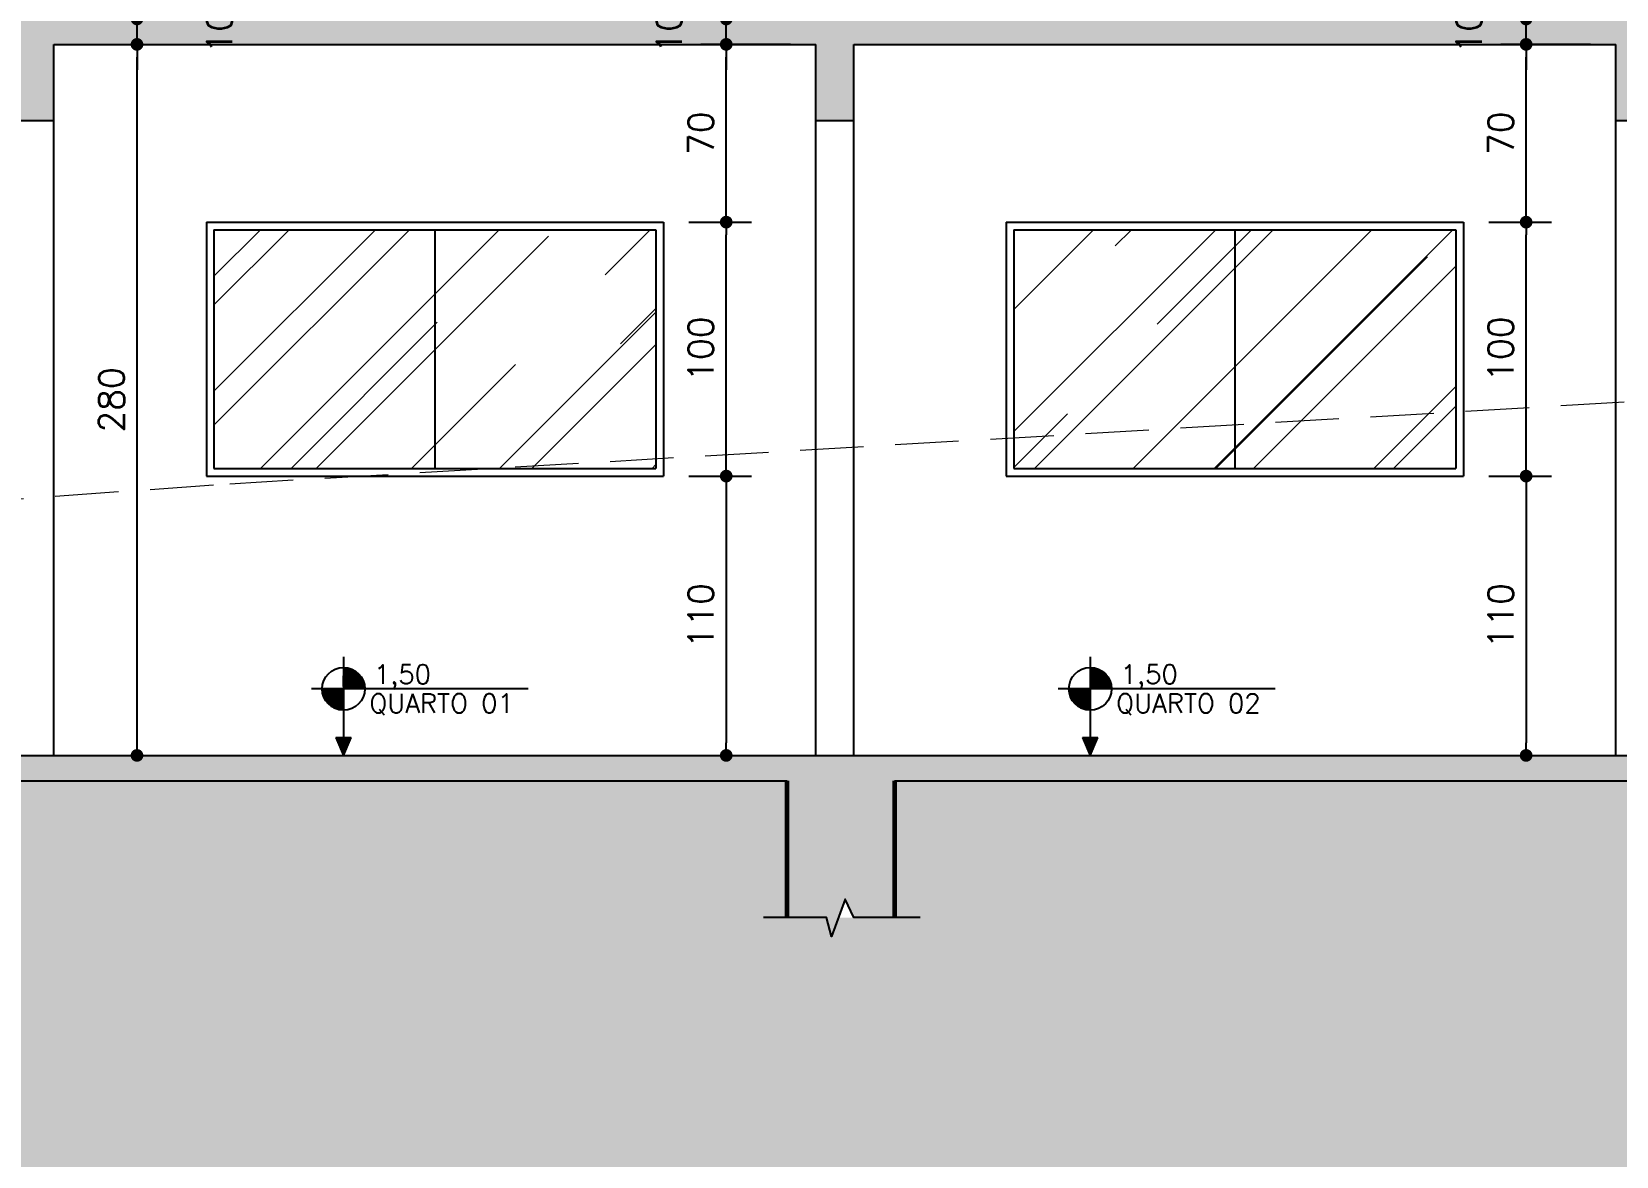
# Model space of a CAD drawing. Header units: inches. Extents: x 580771 to 672494, y 7715997 to 7829530.
# Drawn here: x 654712 to 655336, y 7722269 to 7722712 of the extents above; entities that cross this region are included whole.
import ezdxf

# ---------------------------------------------------------------- set-up
doc = ezdxf.new("R2010")
doc.units = ezdxf.units.IN
doc.header["$MEASUREMENT"] = 0
doc.header["$PDMODE"] = 2
doc.linetypes.add('DASHED2', pattern=[0.375, 0.25, -0.125])
for name, color, linetype, lineweight in [('ARQ-06', 6, 'Continuous', 60), ('LINHAS FINAS', 1, 'Continuous', 9), ('MEIO_FIO', 7, 'Continuous', 0)]:
    doc.layers.add(name, color=color, linetype=linetype, lineweight=lineweight)
for name, color, linetype in [('Block1', 1, 'Continuous'), ('NIVEL', 2, 'Continuous'), ('P01', 1, 'Continuous'), ('P06', 6, 'Continuous'), ('parede', 6, 'Continuous')]:
    doc.layers.add(name, color=color, linetype=linetype)
doc.styles.add('R80E50', font='romans.shx', dxfattribs={"height": 10})
doc.styles.add('ROMANS', font='romans', dxfattribs={"height": 0.2})
doc.dimstyles.new('ARQ50', dxfattribs={"dimscale": 50, "dimtxt": 10, "dimasz": 0.1, "dimexe": 0.2, "dimexo": 0.2, "dimgap": 0.1, "dimtad": 1, "dimdec": 0, "dimzin": 12, "dimdsep": 46, "dimtxsty": 'R80E50', "dimblk1": 'DOT', "dimblk2": 'DOT', "dimsah": 1, "dimcen": 0.4, "dimclrd": 15, "dimclre": 15, "dimclrt": 3, "dimadec": 0, "dimazin": 0, "dimtfac": 1, "dimtdec": 0, "dimtmove": 2, "dimatfit": 3, "dimldrblk": 'DOT', "dimfxl": 0.2, "dimtolj": 1, "dimtzin": 12, "dimarcsym": 0})
pattern_1 = [(50, (-1901.658, -30568.503), (14.345203652, -1.2550427), [1.5, -16.5]), (355, (-1901.658, -30568.503), (-2.775026672, 15.043842674), [1.2, -13.2]), (100.45144446, (-1900.463, -30568.608), (11.570176935, 13.78879982), [1.27480384, -14.02284224]), (46.1842, (-1901.658, -30564.503), (21.344826613, -3.310385616), [2.25, -24.75]), (96.6356355, (-1899.88, -30564.78), (18.693238913, 19.482372015), [1.91220684, -21.0342752]), (351.184164, (-1901.658, -30564.503), (18.6932389, 19.482372005), [1.8, -19.80000002]), (21, (-1899.658, -30565.503), (11.938141042, -8.052377813), [1.5, -16.5]), (326, (-1899.658, -30565.503), (4.866306638, 14.5030009), [1.2, -13.2]), (71.45144474, (-1898.663, -30566.174), (16.804447535, 6.450623056), [1.2748038, -14.02284224]), (37.5, (-1901.658, -30568.503), (0.2431971063, 6.6578770766), [0, -13.04, 0, -13.4, 0, -13.25]), (7.5, (-1901.658, -30568.503), (5.261390749, 7.8882342376), [0, -7.64, 0, -12.74, 0, -5.05]), (327.5, (-1906.118, -30568.503), (10.6764487234, -0.4510974347), [0, -5, 0, -15.6, 0, -20.7]), (317.5, (-1908.118, -30568.503), (11.663723387, 2.002099647), [0, -6.5, 0, -10.36, 0, -14.7])]
pattern_2 = [(45, (-1901.66, -30568.503), (42.42640687, 113.137085), [750, -100, 250, -50]), (45, (-1872.31, -30503.8), (-82.37794, 11.6672619), [150, -16.5, 300, -37.5]), (45, (-1914.032, -30520.773), (160.15968594, 207.53584028), [400, -70, 200, -50])]

# ---------------------------------------------------------------- blocks, each defined once
blk = doc.blocks.new('*X32')
at = {"color": 0}
for p, q in [((-1683.05, 3892), (-1680, 3892)), ((-1683.05, 3891), (-1680, 3891)), ((-1683.05, 3890), (-1680, 3890)), ((-1683.05, 3889), (-1680, 3889)), ((-1683.05, 3888), (-1680, 3888)), ((-1683, 3882), (-1683, 3888)), ((-1682, 3882), (-1682, 3888)), ((-1681, 3882), (-1681, 3888)), ((-1680, 3888), (-1680, 3892.29)), ((-1680, 3882), (-1680, 3888)), ((-1680, 3888), (-1674, 3888)), ((-1680, 3887), (-1674, 3887)), ((-1679, 3888), (-1679, 3891.98)), ((-1678, 3888), (-1678, 3891.57)), ((-1677, 3888), (-1677, 3891.05)), ((-1676, 3888), (-1676, 3890.4)), ((-1675, 3888), (-1675, 3889.59)), ((-1674, 3888), (-1674, 3888.57)), ((-1674, 3882), (-1674, 3888)), ((-1674, 3888), (-1673.54, 3888)), ((-1673, 3882), (-1673, 3887.24)), ((-1695.03, 3880), (-1692, 3880)), ((-1694.93, 3879), (-1692, 3879)), ((-1694.74, 3878), (-1692, 3878)), ((-1692, 3876), (-1692, 3880.69)), ((-1691, 3876), (-1691, 3880.69)), ((-1690, 3876), (-1690, 3880.69)), ((-1689, 3876), (-1689, 3880.69)), ((-1688, 3876), (-1688, 3880.69)), ((-1687, 3876), (-1687, 3880.69)), ((-1686, 3876), (-1686, 3880.69)), ((-1686, 3880), (-1683.05, 3880)), ((-1686, 3879), (-1683.05, 3879)), ((-1686, 3878), (-1683.05, 3878)), ((-1683.05, 3882), (-1680, 3882)), ((-1683.05, 3881), (-1680, 3881)), ((-1680, 3886), (-1674, 3886)), ((-1680, 3885), (-1674, 3885)), ((-1680, 3884), (-1674, 3884)), ((-1680, 3883), (-1674, 3883)), ((-1680, 3880.69), (-1680, 3882)), ((-1680, 3882), (-1674, 3882)), ((-1679, 3880.69), (-1679, 3882)), ((-1678, 3880.69), (-1678, 3882)), ((-1677, 3880.69), (-1677, 3882)), ((-1676, 3880.69), (-1676, 3882)), ((-1675, 3880.69), (-1675, 3882)), ((-1674, 3880.69), (-1674, 3882)), ((-1674, 3882), (-1671.12, 3882)), ((-1674, 3881), (-1671.05, 3881)), ((-1672, 3882), (-1672, 3885.37)), ((-1694.47, 3877), (-1692, 3877)), ((-1694.1, 3876), (-1692, 3876)), ((-1694, 3875.78), (-1694, 3876)), ((-1693, 3873.98), (-1693, 3876)), ((-1692, 3872.69), (-1692, 3876)), ((-1692, 3876), (-1686, 3876)), ((-1692, 3875), (-1686, 3875)), ((-1692, 3874), (-1686, 3874)), ((-1692, 3873), (-1686, 3873)), ((-1691.33, 3872), (-1686, 3872)), ((-1690.13, 3871), (-1686, 3871)), ((-1688.51, 3870), (-1686, 3870)), ((-1688, 3869.76), (-1688, 3870)), ((-1687, 3869.36), (-1687, 3870)), ((-1686, 3877), (-1683.05, 3877)), ((-1686, 3870), (-1686, 3876)), ((-1686, 3876), (-1683.05, 3876)), ((-1686, 3869.06), (-1686, 3870)), ((-1686, 3870), (-1683.05, 3870)), ((-1685.77, 3869), (-1683.05, 3869)), ((-1685, 3870), (-1685, 3876)), ((-1684, 3870), (-1684, 3876))]:
    blk.add_line(p, q, dxfattribs=at)
blk = doc.blocks.new('nível corte')
at = {"layer": 'NIVEL', "color": 2, "linetype": 'Continuous'}
for p, q in [((172038.46, 10236.15), (172038.46, 10197.35)), ((172111.26, 10223.55), (172025.86, 10223.55)), ((172035.46, 10204.35), (172038.46, 10197.35)), ((172035.46, 10204.35), (172041.46, 10204.35)), ((172038.46, 10197.35), (172041.46, 10204.35))]:
    blk.add_line(p, q, dxfattribs=at)
blk.add_circle((172038.46, 10223.55), 8.4, dxfattribs=at)
blk.add_solid([(172035.46, 10204.35), (172038.46, 10197.35), (172041.46, 10204.35), (172038.46, 10197.35)], dxfattribs=at)
at = {"layer": 'NIVEL', "color": 1, "linetype": 'Continuous', "xscale": 0.7000000000116415, "yscale": 0.7000000000116415, "zscale": 0.7000000000116415}
blk.add_blockref('*X32', (173216.6, 7507.07), dxfattribs=at)
blk = doc.blocks.new('_DOT')
at = {"color": 0, "linetype": 'ByBlock'}
blk.add_line((-0.5, 0), (-1, 0), dxfattribs=at)
at = {"color": 0, "linetype": 'ByBlock', "const_width": 0.5}
blk.add_lwpolyline([(-0.25, 0, 1), (0.25, 0, 1)], format="xyb", close=True, dxfattribs=at)
blk = doc.blocks.new('*D355')
at = {"layer": 'Defpoints', "color": 0, "transparency": 16777216}
for p in [(655276.02, 7722536.68), (655276.02, 7722426.68), (655300.73, 7722426.68)]:
    blk.add_point(p, dxfattribs=at)
at = {"layer": 'NIVEL', "color": 15, "lineweight": -2, "transparency": 16777216}
for p, q in [((655286.02, 7722536.68), (655310.73, 7722536.68)), ((655300.73, 7722531.68), (655300.73, 7722431.68)), ((655286.02, 7722426.68), (655310.73, 7722426.68))]:
    blk.add_line(p, q, dxfattribs=at)
at = {"layer": 'NIVEL', "color": 15, "lineweight": -2, "transparency": 16777216, "xscale": 5, "yscale": 5, "zscale": 5}
for p, rotation in [((655300.73, 7722536.68), 90), ((655300.73, 7722426.68), 270)]:
    blk.add_blockref('_DOT', p, dxfattribs=dict(at, rotation=rotation))
at = {"layer": 'NIVEL', "color": 3, "transparency": 16777216, "insert": (655290.73, 7722481.68), "char_height": 10, "attachment_point": 5, "rotation": 90, "style": 'R80E50'}
blk.add_mtext('\\A1;110', dxfattribs=at)
blk = doc.blocks.new('*D356')
at = {"layer": 'Defpoints', "color": 0, "transparency": 16777216}
for p in [(655276.02, 7722636.68), (655300.73, 7722636.68), (655276.02, 7722536.68)]:
    blk.add_point(p, dxfattribs=at)
at = {"layer": 'NIVEL', "color": 15, "lineweight": -2, "transparency": 16777216}
for p, q in [((655286.02, 7722636.68), (655310.73, 7722636.68)), ((655300.73, 7722541.68), (655300.73, 7722631.68)), ((655286.02, 7722536.68), (655310.73, 7722536.68))]:
    blk.add_line(p, q, dxfattribs=at)
at = {"layer": 'NIVEL', "color": 15, "lineweight": -2, "transparency": 16777216, "xscale": 5, "yscale": 5, "zscale": 5}
for p, rotation in [((655300.73, 7722636.68), 90), ((655300.73, 7722536.68), 270)]:
    blk.add_blockref('_DOT', p, dxfattribs=dict(at, rotation=rotation))
at = {"layer": 'NIVEL', "color": 3, "transparency": 16777216, "insert": (655290.73, 7722586.68), "char_height": 10, "attachment_point": 5, "rotation": 90, "style": 'R80E50'}
blk.add_mtext('\\A1;100', dxfattribs=at)
blk = doc.blocks.new('*D357')
at = {"layer": 'Defpoints', "color": 0, "transparency": 16777216}
for p in [(655300.73, 7722706.68), (655336.02, 7722706.68), (655276.02, 7722636.68)]:
    blk.add_point(p, dxfattribs=at)
at = {"layer": 'NIVEL', "color": 15, "lineweight": -2, "transparency": 16777216}
for p, q in [((655326.02, 7722706.68), (655290.73, 7722706.68)), ((655300.73, 7722641.68), (655300.73, 7722701.68)), ((655286.02, 7722636.68), (655310.73, 7722636.68))]:
    blk.add_line(p, q, dxfattribs=at)
at = {"layer": 'NIVEL', "color": 15, "lineweight": -2, "transparency": 16777216, "xscale": 5, "yscale": 5, "zscale": 5}
for p, rotation in [((655300.73, 7722706.68), 90), ((655300.73, 7722636.68), 270)]:
    blk.add_blockref('_DOT', p, dxfattribs=dict(at, rotation=rotation))
at = {"layer": 'NIVEL', "color": 3, "transparency": 16777216, "insert": (655290.73, 7722671.68), "char_height": 10, "attachment_point": 5, "rotation": 90, "style": 'R80E50'}
blk.add_mtext('\\A1;70', dxfattribs=at)
blk = doc.blocks.new('*D358')
at = {"layer": 'Defpoints', "color": 0, "transparency": 16777216}
for p in [(655300.73, 7722716.68), (655336.02, 7722716.68), (655336.02, 7722706.68)]:
    blk.add_point(p, dxfattribs=at)
at = {"layer": 'NIVEL', "color": 15, "lineweight": -2, "transparency": 16777216}
for p, q in [((655300.73, 7722721.68), (655300.73, 7722726.68)), ((655326.02, 7722716.68), (655290.73, 7722716.68)), ((655300.73, 7722706.68), (655300.73, 7722716.68)), ((655326.02, 7722706.68), (655290.73, 7722706.68)), ((655300.73, 7722701.68), (655300.73, 7722696.68))]:
    blk.add_line(p, q, dxfattribs=at)
at = {"layer": 'NIVEL', "color": 15, "lineweight": -2, "transparency": 16777216, "xscale": 5, "yscale": 5, "zscale": 5}
for p, rotation in [((655300.73, 7722716.68), 270), ((655300.73, 7722706.68), 90)]:
    blk.add_blockref('_DOT', p, dxfattribs=dict(at, rotation=rotation))
at = {"layer": 'NIVEL', "color": 3, "transparency": 16777216, "insert": (655278.23, 7722711.68), "char_height": 10, "attachment_point": 5, "rotation": 90, "style": 'R80E50'}
blk.add_mtext('\\A1;10', dxfattribs=at)
blk = doc.blocks.new('*D364')
at = {"layer": 'Defpoints', "color": 0, "transparency": 16777216}
for p in [(654961.02, 7722536.68), (654961.02, 7722426.68), (654985.74, 7722426.68)]:
    blk.add_point(p, dxfattribs=at)
at = {"layer": 'NIVEL', "color": 15, "lineweight": -2, "transparency": 16777216}
for p, q in [((654971.02, 7722536.68), (654995.74, 7722536.68)), ((654985.74, 7722531.68), (654985.74, 7722431.68)), ((654971.02, 7722426.68), (654995.74, 7722426.68))]:
    blk.add_line(p, q, dxfattribs=at)
at = {"layer": 'NIVEL', "color": 15, "lineweight": -2, "transparency": 16777216, "xscale": 5, "yscale": 5, "zscale": 5}
for p, rotation in [((654985.74, 7722536.68), 90), ((654985.74, 7722426.68), 270)]:
    blk.add_blockref('_DOT', p, dxfattribs=dict(at, rotation=rotation))
at = {"layer": 'NIVEL', "color": 3, "transparency": 16777216, "insert": (654975.74, 7722481.68), "char_height": 10, "attachment_point": 5, "rotation": 90, "style": 'R80E50'}
blk.add_mtext('\\A1;110', dxfattribs=at)
blk = doc.blocks.new('*D365')
at = {"layer": 'Defpoints', "color": 0, "transparency": 16777216}
for p in [(654961.02, 7722636.68), (654985.74, 7722636.68), (654961.02, 7722536.68)]:
    blk.add_point(p, dxfattribs=at)
at = {"layer": 'NIVEL', "color": 15, "lineweight": -2, "transparency": 16777216}
for p, q in [((654971.02, 7722636.68), (654995.74, 7722636.68)), ((654985.74, 7722541.68), (654985.74, 7722631.68)), ((654971.02, 7722536.68), (654995.74, 7722536.68))]:
    blk.add_line(p, q, dxfattribs=at)
at = {"layer": 'NIVEL', "color": 15, "lineweight": -2, "transparency": 16777216, "xscale": 5, "yscale": 5, "zscale": 5}
for p, rotation in [((654985.74, 7722636.68), 90), ((654985.74, 7722536.68), 270)]:
    blk.add_blockref('_DOT', p, dxfattribs=dict(at, rotation=rotation))
at = {"layer": 'NIVEL', "color": 3, "transparency": 16777216, "insert": (654975.74, 7722586.68), "char_height": 10, "attachment_point": 5, "rotation": 90, "style": 'R80E50'}
blk.add_mtext('\\A1;100', dxfattribs=at)
blk = doc.blocks.new('*D366')
at = {"layer": 'Defpoints', "color": 0, "transparency": 16777216}
for p in [(654985.74, 7722706.68), (655021.02, 7722706.68), (654961.02, 7722636.68)]:
    blk.add_point(p, dxfattribs=at)
at = {"layer": 'NIVEL', "color": 15, "lineweight": -2, "transparency": 16777216}
for p, q in [((655011.02, 7722706.68), (654975.74, 7722706.68)), ((654985.74, 7722641.68), (654985.74, 7722701.68)), ((654971.02, 7722636.68), (654995.74, 7722636.68))]:
    blk.add_line(p, q, dxfattribs=at)
at = {"layer": 'NIVEL', "color": 15, "lineweight": -2, "transparency": 16777216, "xscale": 5, "yscale": 5, "zscale": 5}
for p, rotation in [((654985.74, 7722706.68), 90), ((654985.74, 7722636.68), 270)]:
    blk.add_blockref('_DOT', p, dxfattribs=dict(at, rotation=rotation))
at = {"layer": 'NIVEL', "color": 3, "transparency": 16777216, "insert": (654975.74, 7722671.68), "char_height": 10, "attachment_point": 5, "rotation": 90, "style": 'R80E50'}
blk.add_mtext('\\A1;70', dxfattribs=at)
blk = doc.blocks.new('*D367')
at = {"layer": 'Defpoints', "color": 0, "transparency": 16777216}
for p in [(654985.74, 7722716.68), (655021.02, 7722716.68), (655021.02, 7722706.68)]:
    blk.add_point(p, dxfattribs=at)
at = {"layer": 'NIVEL', "color": 15, "lineweight": -2, "transparency": 16777216}
for p, q in [((654985.74, 7722721.68), (654985.74, 7722726.68)), ((655011.02, 7722716.68), (654975.74, 7722716.68)), ((654985.74, 7722706.68), (654985.74, 7722716.68)), ((655011.02, 7722706.68), (654975.74, 7722706.68)), ((654985.74, 7722701.68), (654985.74, 7722696.68))]:
    blk.add_line(p, q, dxfattribs=at)
at = {"layer": 'NIVEL', "color": 15, "lineweight": -2, "transparency": 16777216, "xscale": 5, "yscale": 5, "zscale": 5}
for p, rotation in [((654985.74, 7722716.68), 270), ((654985.74, 7722706.68), 90)]:
    blk.add_blockref('_DOT', p, dxfattribs=dict(at, rotation=rotation))
at = {"layer": 'NIVEL', "color": 3, "transparency": 16777216, "insert": (654963.24, 7722711.68), "char_height": 10, "attachment_point": 5, "rotation": 90, "style": 'R80E50'}
blk.add_mtext('\\A1;10', dxfattribs=at)
blk = doc.blocks.new('*D1590')
at = {"layer": 'Defpoints', "color": 0, "transparency": 16777216}
for p in [(654721.02, 7722706.68), (654753.71, 7722706.68), (654721.02, 7722426.68)]:
    blk.add_point(p, dxfattribs=at)
at = {"layer": 'NIVEL', "color": 15, "lineweight": -2, "transparency": 16777216}
for p, q in [((654731.02, 7722706.68), (654763.71, 7722706.68)), ((654753.71, 7722431.68), (654753.71, 7722701.68)), ((654731.02, 7722426.68), (654763.71, 7722426.68))]:
    blk.add_line(p, q, dxfattribs=at)
at = {"layer": 'NIVEL', "color": 15, "lineweight": -2, "transparency": 16777216, "xscale": 5, "yscale": 5, "zscale": 5}
for p, rotation in [((654753.71, 7722706.68), 90), ((654753.71, 7722426.68), 270)]:
    blk.add_blockref('_DOT', p, dxfattribs=dict(at, rotation=rotation))
at = {"layer": 'NIVEL', "color": 3, "transparency": 16777216, "insert": (654743.71, 7722566.68), "char_height": 10, "attachment_point": 5, "rotation": 90, "style": 'R80E50'}
blk.add_mtext('\\A1;280', dxfattribs=at)
blk = doc.blocks.new('*D1591')
at = {"layer": 'Defpoints', "color": 0, "transparency": 16777216}
for p in [(654721.02, 7722716.68), (654753.71, 7722716.68), (654721.02, 7722706.68)]:
    blk.add_point(p, dxfattribs=at)
at = {"layer": 'NIVEL', "color": 15, "lineweight": -2, "transparency": 16777216}
for p, q in [((654753.71, 7722721.68), (654753.71, 7722726.68)), ((654731.02, 7722716.68), (654763.71, 7722716.68)), ((654753.71, 7722706.68), (654753.71, 7722716.68)), ((654731.02, 7722706.68), (654763.71, 7722706.68)), ((654753.71, 7722701.68), (654753.71, 7722696.68))]:
    blk.add_line(p, q, dxfattribs=at)
at = {"layer": 'NIVEL', "color": 15, "lineweight": -2, "transparency": 16777216, "xscale": 5, "yscale": 5, "zscale": 5}
for p, rotation in [((654753.71, 7722716.68), 270), ((654753.71, 7722706.68), 90)]:
    blk.add_blockref('_DOT', p, dxfattribs=dict(at, rotation=rotation))
at = {"layer": 'NIVEL', "color": 3, "transparency": 16777216, "insert": (654786.21, 7722711.68), "char_height": 10, "attachment_point": 5, "rotation": 90, "style": 'R80E50'}
blk.add_mtext('\\A1;10', dxfattribs=at)

msp = doc.modelspace()

# ---------------------------------------------------------------- hatches: boundary and pattern name
at = {"layer": 'Block1'}
h = msp.add_hatch(dxfattribs=at)
h.set_pattern_fill('EARTH', color=256, scale=150, angle=45, style=0, double=1)
h.paths.add_polyline_path([(656287.019, 7722354.592), (656264.966, 7722354.592), (656262.241, 7722347.166), (656260.186, 7722354.592), (656244.771, 7722354.592), (656244.771, 7722401.677), (655716.019, 7722401.677), (655716.019, 7722367.54), (655693.966, 7722367.54), (655691.241, 7722360.114), (655689.186, 7722367.54), (655673.771, 7722367.54), (655673.771, 7722416.677), (655052.009, 7722416.677), (655052.009, 7722362.849), (655029.957, 7722362.849), (655027.231, 7722355.423), (655025.177, 7722362.849), (655009.761, 7722362.849), (655009.761, 7722416.677), (654573.725, 7722416.677), (654573.725, 7722362.849), (654551.672, 7722362.849), (654548.947, 7722355.423), (654546.892, 7722362.849), (654531.477, 7722362.849), (654531.477, 7722416.677), (654093.267, 7722416.677), (654093.267, 7722362.849), (654071.215, 7722362.849), (654068.489, 7722355.423), (654066.434, 7722362.849), (654051.019, 7722362.849), (654051.019, 7722401.677), (653866.019, 7722401.677), (653866.019, 7722362.849), (653843.966, 7722362.849), (653841.241, 7722355.423), (653839.186, 7722362.849), (653823.771, 7722362.849), (653823.771, 7722416.677), (653463.267, 7722416.677), (653463.267, 7722369.592), (653441.215, 7722369.592), (653438.489, 7722362.166), (653436.434, 7722369.592), (653421.019, 7722369.592), (653421.019, 7722406.677), (652999.618, 7722406.677), (652191.844, 7722333.677), (651673.557, 7722283.677), (651357.848, 7722277.279), (651358.916, 7722224.591), (651335.796, 7722224.591), (651333.07, 7722217.165), (651331.015, 7722224.591), (651316.103, 7722224.591), (651316.103, 7722175.5), (656287.019, 7722175.5)])
h.paths.add_polyline_path([(652667.672, 7722363.688), (652861.678, 7722381.496), (652860.649, 7722392.699), (652666.644, 7722374.891)], flags=24)
at = {"layer": 'LINHAS FINAS'}
h = msp.add_hatch(dxfattribs=at)
h.set_pattern_fill('AR-RROOF', color=256, scale=50, angle=45, style=0)
h.set_pattern_definition(pattern_2)
h.paths.add_polyline_path([(654958.019, 7722633.677), (654871.019, 7722633.677), (654871.019, 7722539.677), (654958.019, 7722539.677)])
h.paths.add_polyline_path([(654871.019, 7722633.677), (654784.019, 7722633.677), (654784.019, 7722539.677), (654871.019, 7722539.677)])
h = msp.add_hatch(dxfattribs=at)
h.set_pattern_fill('AR-RROOF', color=256, scale=50, angle=45, style=0)
h.set_pattern_definition(pattern_2)
h.paths.add_polyline_path([(655186.019, 7722633.677), (655099.019, 7722633.677), (655099.019, 7722539.677), (655186.019, 7722539.677)])
h.paths.add_polyline_path([(655273.019, 7722633.677), (655186.019, 7722633.677), (655186.019, 7722539.677), (655273.019, 7722539.677)])
at = {"layer": 'P01'}
h = msp.add_hatch(dxfattribs=at)
h.set_pattern_fill('AR-CONC', color=256, scale=2)
h.set_pattern_definition(pattern_1)
h.paths.add_polyline_path([(655336.019, 7722676.677), (655351.019, 7722676.677), (655351.019, 7722706.677), (655701.019, 7722706.677), (655701.019, 7722676.677), (655716.019, 7722676.677), (655716.019, 7722716.677), (654051.019, 7722716.677), (654051.019, 7722676.677), (654066.019, 7722676.677), (654066.019, 7722706.677), (654386.019, 7722706.677), (654386.019, 7722676.677), (654401.019, 7722676.677), (654401.019, 7722706.677), (654551.019, 7722706.677), (654551.019, 7722676.677), (654566.019, 7722676.677), (654566.019, 7722706.677), (654706.019, 7722706.677), (654706.019, 7722676.677), (654721.019, 7722676.677), (654721.019, 7722706.677), (655021.019, 7722706.677), (655021.019, 7722676.677), (655036.019, 7722676.677), (655036.019, 7722706.677), (655336.019, 7722706.677)])
h.paths.add_polyline_path([(655658.53, 7722701.796), (655658.53, 7722721.558), (655643.53, 7722721.558), (655643.53, 7722701.796)], flags=9)
h.paths.add_polyline_path([(655285.733, 7722701.796), (655285.733, 7722721.558), (655270.733, 7722721.558), (655270.733, 7722701.796)], flags=9)
h.paths.add_polyline_path([(654970.741, 7722701.796), (654970.741, 7722721.558), (654955.741, 7722721.558), (654955.741, 7722701.796)], flags=9)
h.paths.add_polyline_path([(654664.603, 7722701.796), (654664.603, 7722721.558), (654649.603, 7722721.558), (654649.603, 7722701.796)], flags=9)
h.paths.add_polyline_path([(654511.981, 7722701.796), (654511.981, 7722721.558), (654496.981, 7722721.558), (654496.981, 7722701.796)], flags=9)
h.paths.add_polyline_path([(654336.895, 7722701.796), (654336.895, 7722721.558), (654321.895, 7722721.558), (654321.895, 7722701.796)], flags=9)
h = msp.add_hatch(dxfattribs=at)
h.set_pattern_fill('AR-CONC', color=256, scale=2)
h.set_pattern_definition(pattern_1)
h.paths.add_polyline_path([(655673.771, 7722367.54), (655689.186, 7722367.54), (655691.241, 7722360.114), (655696.636, 7722374.815), (655699.948, 7722367.54), (655716.019, 7722367.54), (655716.019, 7722401.677), (656244.771, 7722401.677), (656244.771, 7722354.592), (656287.019, 7722354.592), (656287.019, 7722354.592), (656279.793, 7722361.868), (656270.948, 7722354.592), (656284.049, 7722354.592), (656287.019, 7722411.677), (655716.019, 7722411.677), (655716.019, 7722426.677), (654051.019, 7722426.677), (654051.019, 7722411.677), (653866.019, 7722411.677), (653866.019, 7722426.677), (653697.087, 7722426.677), (653576.126, 7722416.677), (653823.771, 7722416.677), (653823.771, 7722362.849), (653839.186, 7722362.849), (653841.241, 7722355.423), (653846.636, 7722370.124), (653849.948, 7722362.849), (653866.019, 7722362.849), (653866.019, 7722401.677), (654051.019, 7722401.677), (654051.019, 7722362.849), (654066.434, 7722362.849), (654068.489, 7722355.423), (654073.885, 7722370.124), (654077.196, 7722362.849), (654093.267, 7722362.849), (654093.267, 7722416.677), (654531.477, 7722416.677), (654531.477, 7722362.849), (654546.892, 7722362.849), (654548.947, 7722355.423), (654554.342, 7722370.124), (654557.654, 7722362.849), (654573.725, 7722362.849), (654573.725, 7722416.677), (655009.761, 7722416.677), (655009.761, 7722362.849), (655025.177, 7722362.849), (655027.231, 7722355.423), (655032.627, 7722370.124), (655035.938, 7722362.849), (655052.009, 7722362.849), (655052.009, 7722416.677), (655673.771, 7722416.677)])

# ---------------------------------------------------------------- linework, layer by layer
at = {"layer": 'ARQ-06'}
for p, q in [((655009.761, 7722362.849), (655009.761, 7722416.677)), ((655052.009, 7722416.677), (655052.009, 7722362.849))]:
    msp.add_line(p, q, dxfattribs=at)
at = {"layer": 'Block1'}
msp.add_lwpolyline([(655062.141, 7722362.849), (655035.938, 7722362.849), (655032.627, 7722370.124), (655027.231, 7722355.423), (655025.177, 7722362.849), (655000.377, 7722362.849)], dxfattribs=at)
at = {"layer": 'MEIO_FIO', "color": 2, "linetype": 'DASHED2', "ltscale": 100}
msp.add_lwpolyline([(651310.321, 7722281.677), (651673.557, 7722283.677), (652191.844, 7722333.677), (652721.406, 7722383.677), (653326.215, 7722433.677), (654085.638, 7722483.677), (654790.258, 7722533.677), (655642.008, 7722583.677), (656297.195, 7722611.405)], dxfattribs=at)
at = {"layer": 'NIVEL'}
for p, q in [((654781.019, 7722636.677), (654781.019, 7722536.677)), ((654781.019, 7722636.677), (654961.019, 7722636.677)), ((654961.019, 7722636.677), (654961.019, 7722536.677)), ((655096.019, 7722636.677), (655096.019, 7722536.677)), ((655096.019, 7722636.677), (655276.019, 7722636.677)), ((655276.019, 7722636.677), (655276.019, 7722536.677)), ((654784.019, 7722633.677), (654784.019, 7722539.677)), ((654784.019, 7722633.677), (654958.019, 7722633.677)), ((654871.019, 7722633.677), (654871.019, 7722539.677)), ((654958.019, 7722633.677), (654958.019, 7722539.677)), ((655099.019, 7722633.677), (655099.019, 7722539.677)), ((655099.019, 7722633.677), (655273.019, 7722633.677)), ((655186.019, 7722633.677), (655186.019, 7722539.677)), ((655273.019, 7722633.677), (655273.019, 7722539.677)), ((654781.019, 7722536.677), (654961.019, 7722536.677)), ((654784.019, 7722539.677), (654958.019, 7722539.677)), ((655096.019, 7722536.677), (655276.019, 7722536.677)), ((655099.019, 7722539.677), (655273.019, 7722539.677))]:
    msp.add_line(p, q, dxfattribs=at)
at = {"layer": 'parede'}
for p, q in [((654721.019, 7722426.677), (654721.019, 7722706.677)), ((654721.019, 7722706.677), (655021.019, 7722706.677)), ((655021.019, 7722426.677), (655021.019, 7722706.677)), ((655036.019, 7722426.677), (655036.019, 7722706.677)), ((655036.019, 7722706.677), (655336.019, 7722706.677)), ((655336.019, 7722426.677), (655336.019, 7722706.677)), ((654706.019, 7722676.677), (654721.019, 7722676.677)), ((655021.019, 7722676.677), (655036.019, 7722676.677)), ((655336.019, 7722676.677), (655351.019, 7722676.677)), ((654051.019, 7722426.677), (655716.019, 7722426.677)), ((654573.725, 7722416.677), (655009.761, 7722416.677)), ((655052.009, 7722416.677), (655673.771, 7722416.677))]:
    msp.add_line(p, q, dxfattribs=at)

# ---------------------------------------------------------------- block references
at = {"layer": 'P06'}
for p in [(482796.543, 7712229.332), (483090.63, 7712229.332)]:
    msp.add_blockref('nível corte', p, dxfattribs=at)

# ---------------------------------------------------------------- texts
at = {"layer": 'NIVEL', "style": 'ROMANS'}
for s, p in [('1,50', (654846.985, 7722454.885)), ('1,50', (655141.072, 7722454.885)), ('QUARTO 01', (654845.193, 7722443.438)), ('QUARTO 02', (655139.28, 7722443.438))]:
    msp.add_text(s, height=7.5, dxfattribs=at).set_placement(p)

# ---------------------------------------------------------------- dimensions: what is measured, and where the dimension line sits
at = {"layer": 'NIVEL'}
for base, p1, p2, picture, middle in [((654753.705, 7722716.677), (654721.019, 7722706.677), (654721.019, 7722716.677), '*D1591', (654786.205, 7722711.677)), ((654985.741, 7722716.677), (655021.019, 7722706.677), (655021.019, 7722716.677), '*D367', (654963.241, 7722711.677)), ((655300.733, 7722716.677), (655336.019, 7722706.677), (655336.019, 7722716.677), '*D358', (655278.233, 7722711.677)), ((654753.705, 7722706.677), (654721.019, 7722426.677), (654721.019, 7722706.677), '*D1590', (654743.705, 7722566.677)), ((654985.741, 7722706.677), (654961.019, 7722636.677), (655021.019, 7722706.677), '*D366', (654975.741, 7722671.677)), ((655300.733, 7722706.677), (655276.019, 7722636.677), (655336.019, 7722706.677), '*D357', (655290.733, 7722671.677)), ((654985.741, 7722636.677), (654961.019, 7722536.677), (654961.019, 7722636.677), '*D365', (654975.741, 7722586.677)), ((655300.733, 7722636.677), (655276.019, 7722536.677), (655276.019, 7722636.677), '*D356', (655290.733, 7722586.677)), ((654985.741, 7722426.677), (654961.019, 7722536.677), (654961.019, 7722426.677), '*D364', (654975.741, 7722481.677)), ((655300.733, 7722426.677), (655276.019, 7722536.677), (655276.019, 7722426.677), '*D355', (655290.733, 7722481.677))]:
    dim = msp.add_linear_dim(base=base, p1=p1, p2=p2, angle=90, dimstyle='ARQ50', dxfattribs=at)
    dim.commit()
    dim.dimension.update_dxf_attribs({"geometry": picture, "text_midpoint": middle})

doc.saveas('drawing.dxf')
